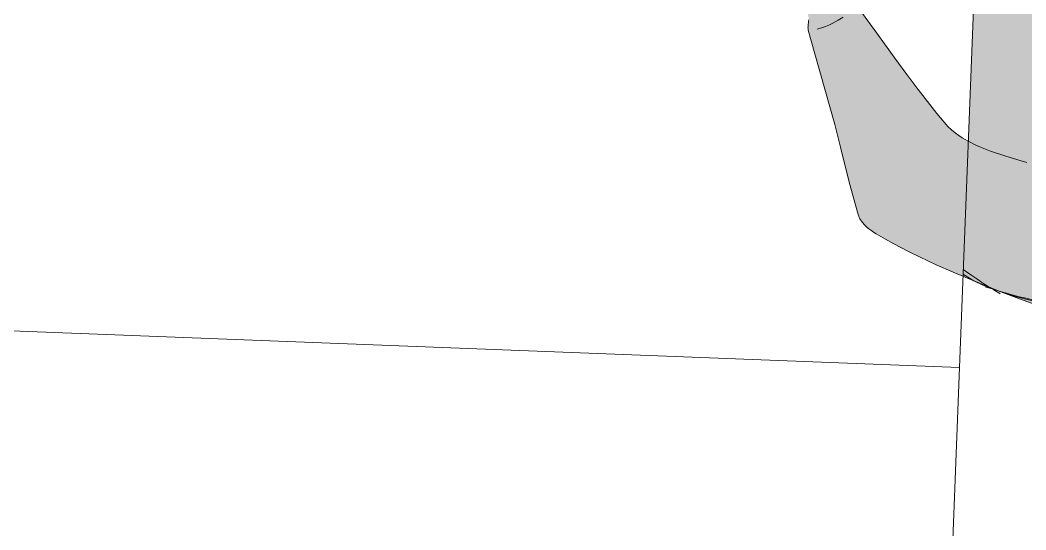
# Model space of a CAD drawing. Header units: millimetres. Extents: x 17924 to 83548, y -4690 to 56252.
# Drawn here: x 80429 to 81315, y 51846 to 52295 of the extents above; entities that cross this region are included whole.
import ezdxf

# ---------------------------------------------------------------- set-up
doc = ezdxf.new("R2010")
doc.units = ezdxf.units.MM
doc.header["$MEASUREMENT"] = 0
for name, color, linetype, lineweight in [('FURN-FREE', 1, 'Continuous', 0), ('PRES-FILL', 7, 'Continuous', 0), ('PRES-PEOP', 42, 'Continuous', 0)]:
    doc.layers.add(name, color=color, linetype=linetype, lineweight=lineweight)

# ---------------------------------------------------------------- blocks, each defined once
blk = doc.blocks.new('ANT_17')
at = {"color": 0, "linetype": 'ByBlock', "lineweight": -2}
for p, q in [((-230.6050000000105, 252.3579999999783), (-230.5850000000064, 252.3589999999967)), ((-222.1100000000006, 252.0419999999867), (-182.1699999999983, 208.8469999999797)), ((-230.9229999999952, 243.8939999999711), (-193.1000000000204, 202.9900000000052)), ((249.7079999999987, 243.2330000000075), (208.2010000000155, 201.560999999987)), ((258.2300000000105, 234.7639999999665), (218.9059999999736, 195.29899999997)), ((-237.288000000015, 197.6639999999898), (-237.7749999999942, 197.3369999999995)), ((-170.4360000000015, 178.489999999998), (-139.4140000000043, 144.9219999999768)), ((-157.5270000000164, 182.1999999999971), (-129.5179999999964, 151.9009999999835)), ((181.9289999999892, 175.1599999999817), (153.1639999999898, 146.2839999999997)), ((194.6730000000098, 170.9689999999755), (162.7639999999956, 138.9270000000251)), ((237.9219999999914, 154.1480000000156), (237.9239999999991, 154.1489999999831)), ((-190.0080000000016, -176.9710000000196), (-240.1240000000107, -227.2660000000178)), ((-180.8860000000277, -184.8450000000012), (-231.622000000003, -235.7579999999871)), ((200.5109999999986, -183.8860000000132), (249.0679999999847, -236.3980000000083)), ((191.0699999999924, -191.3759999999893), (240.2560000000085, -244.5680000000284)), ((-240.101999999999, -235.7510000000038), (-240.1240000000107, -235.7600000000093)), ((248.7309999999998, -244.8740000000034), (248.7309999999852, -244.8849999999948))]:
    blk.add_line(p, q, dxfattribs=at)
at = {"color": 0, "linetype": 'ByBlock', "lineweight": -2, "extrusion": (0, 0, -1)}
for centre, radius, start, end in [((-10.84310449811164, -197.5296352611913), 449.2945550665204, 55.50108333333333, 90.38600277777779), ((226.5099585044227, 247.9666756855295), 6.000000000000013, 47.15889444444443, 137.2503583333333), ((-4.928342642917414, -185.8805704263068), 436.8134136936627, 91.1704888888889, 126.0554083333333), ((-253.9718071523967, 238.9973606325002), 6.000000000000006, 135.0319611111111, 224.8725805555556), ((-244.658134046811, -240.4625302021523), 6.000000000000007, 137.325825, 227.2958666666667), ((-244.6504633875156, -240.4851204502556), 6.000000000000006, 227.1111666666667, 317.2096027777778)]:
    blk.add_arc(centre, radius, start, end, dxfattribs=at)
at = {"color": 0, "linetype": 'ByBlock', "lineweight": -2}
for centre, radius, start, end in [((-226.515271302691, 247.9676244759903), 5.999999999999997, 132.8928833333333, 222.7335027777778), ((253.9664626423182, 238.9966108046356), 6.000000000000008, 45.01981666666665, 135.1112805555555), ((132.7071059823938, -735.342448063835), 962.6963830246401, 102.0174, 111.1355305555556), ((-169.4349192846421, -727.9805375627038), 971.6445047199429, 65.2129611111111, 74.33109166666665), ((-235.875985219478, -231.4913881488319), 6.000000000000006, 135.1867472222222, 225.1567888888889), ((-235.8691630908288, -231.5142489645077), 6.000000000000013, 224.9720888888888, 315.070525)]:
    blk.add_arc(centre, radius, start, end, dxfattribs=at)
for centre, major_axis, ratio, start_param, end_param in [((-69.79697139906057, 189.0052291860775), (-18.85645010637373, -11.42001704835107), 0.7101413615132941, 2.274888714839134, 4.205581096373834), ((93.71362615287944, 189.1944012008898), (18.41705503726558, -12.11588146826803), 0.7751110379519797, 2.077604210805752, 4.019110361497601)]:
    blk.add_ellipse(centre, major_axis=major_axis, ratio=ratio, start_param=start_param, end_param=end_param, dxfattribs=at)
at = {"color": 0, "linetype": 'ByBlock', "lineweight": -2, "extrusion": (0, 0, -0.9999999999999998)}
for centre, start_param, end_param in [((5.602032608047011, -66.64383137635741), 4.71238898038469, 6.033510042954888), ((9.501353141429718, -66.7166282015969), 0.2429364510200118, 1.570796326794897)]:
    blk.add_ellipse(centre, major_axis=(4.853131661300836, 259.9547020407178), ratio=0.9615384615384598, start_param=start_param, end_param=end_param, dxfattribs=at)
at = {"color": 0, "linetype": 'ByBlock', "lineweight": -2, "extrusion": (0, 0, -1)}
for centre, major_axis, ratio, start_param, end_param in [((-222.6850850694027, 182.0806756646198), (20.94804797271574, 9.330090363337069), 0.9239178866150758, 1.587065655824202, 3.141592653589793), ((246.9130862459133, 173.3136979749688), (9.33663426129368, 19.01903679660439), 0.7660621444968637, 1.570796326794897, 3.125323324560488), ((5.602729983089375, -66.64335468207719), (-249.9564442699205, 4.666472751250964), 0.7200000000000008, 4.7115489922008, 6.283185307179586), ((6.022656809916953, -66.65119433998188), (-253.4356479310829, 4.731426504006933), 0.7101157289572858, 3.141592653589793, 4.71322896856858)]:
    blk.add_ellipse(centre, major_axis=major_axis, ratio=ratio, start_param=start_param, end_param=end_param, dxfattribs=at)
at = {"color": 0, "linetype": 'ByBlock', "lineweight": -2}
blk.add_point((258.2100000000064, 243.236000000019), dxfattribs=at)
blk = doc.blocks.new('*U101')
h = blk.add_hatch(color=7)
edge = h.paths.add_edge_path()
edge.add_arc((-189.5230698579908, 3.894953851107857), 436.8134136936624, 323.9445916666666, 358.8295111111111)
edge.add_line((247.199197294547, -5.028036447503837), (248.1122242495694, -5.046691238007043))
edge.add_arc((-201.1721346928534, -2.01980800407182), 449.2945550665204, 359.6139972222223, 394.4989166666667)
edge.add_ellipse((178.4381762329504, 231.508381563428), major_axis=(-9.33009036333706, 20.94804797271573), ratio=0.923917886615076, start_angle=1.272221872585407e-14, end_angle=89.06783611111112)
edge.add_line((158.9346738031672, 223.2300806680287), (158.95095801977, 223.240714962405))
edge.add_arc((-738.9849474955045, -123.883809488354), 962.6963830246393, 18.352088268259195, 21.135530555555476, ccw=False)
edge.add_line((174.7483423471349, 179.2264030120714), (174.8475005683285, 179.2592964940268))
edge.add_line((174.8475005683285, 179.2592964940268), (174.7632560480633, 179.1814415873669))
edge.add_arc((-738.9849474955045, -123.883809488354), 962.6963830246393, 12.01740000000001, 18.349268978559394, ccw=False)
edge.add_line((202.6133815909925, 76.5579839337006), (202.6133855943626, 76.55796512746019))
edge.add_ellipse((185.3627297544153, 78.62026789308584), major_axis=(-11.42001704835106, 18.85645010637372), ratio=0.7101413615132939, start_angle=130.3415222222222, end_angle=240.9620472222222, ccw=False)
edge.add_line((182.5489720905243, 60.23238496079284), (182.7609163116504, 60.28017894514778))
edge.add_ellipse((-70.28633080801956, 3.221263885992812), major_axis=(259.9547020407176, -4.853131661300878), ratio=0.9615384615384598, start_angle=14.30533888888888, end_angle=36.56680948074337)
edge.add_line((141.2796922553607, 148.2373896328209), (141.2795005683074, 148.2372964940296))
edge.add_line((141.2795005683074, 148.2372964940296), (141.2796552746659, 148.2374394665385))
edge.add_ellipse((-70.28633080801956, 3.221263885992812), major_axis=(259.9547020407176, -4.853131661300878), ratio=0.9615384615384598, start_angle=36.56682350138795, end_angle=90)
edge.add_line((-65.61985805676522, 253.1777081558976), (-65.61938136249955, 253.1770107808261))
edge.add_ellipse((-70.28585411374661, 3.220566510935896), major_axis=(-4.666472751251021, -249.9564442699204), ratio=0.7200000000000009, start_angle=180, end_angle=270.0477989558357)
edge.add_line((-250.2583243620869, 6.37189979360654), (-250.2582958129736, 6.3733818043027))
edge.add_line((-250.2582958129424, 6.373381804281962), (-250.2583502784619, 6.370465271524154))
edge.add_line((-250.2583502784539, 6.370465271527973), (-250.2583243620703, 6.371899793584904))
edge.add_ellipse((-70.29369377166586, 2.800639684122871), major_axis=(-4.731426504006976, -253.4356479310827), ratio=0.7101157289572859, start_angle=269.9522072734702, end_angle=360)
edge.add_line((-75.0251202756699, -250.6350082469726), (-75.02560038453521, -250.6345009173237))
edge.add_ellipse((-70.35912763328088, -0.6780566474044463), major_axis=(259.9547020407176, -4.853131661300878), ratio=0.9615384615384598, start_angle=270, end_angle=346.0807666666667)
edge.add_line((180.8396707460925, -65.5166733845399), (182.3148174292, -65.89743086452654))
edge.add_ellipse((185.5519017692204, -84.89032965885417), major_axis=(-12.11588146826803, -18.41705503726558), ratio=0.7751110379519799, start_angle=119.0379527777778, end_angle=230.2780611111111, ccw=False)
edge.add_line((203.913654658063, -84.16156648720789), (203.9136485167182, -84.16158838126285))
edge.add_arc((-731.623036994366, 178.2582157786674), 971.6445047199423, 335.213116897576, 344.3310916666666, ccw=False)
edge.add_line((150.5072419832068, -229.0981570245349), (150.5065005683209, -229.1007035059592))
edge.add_line((150.5065005683209, -229.1007035059592), (150.5061343833731, -229.1005555235752))
edge.add_line((150.5061343833731, -229.1005555235752), (150.5055005683316, -229.0987035059661))
edge.add_line((150.5055005683316, -229.0987035059661), (150.5383184758102, -228.9914209544804))
edge.add_ellipse((169.6711985432921, -238.0897897518735), major_axis=(19.01903679660439, -9.336634261293675), ratio=0.7660621444968637, start_angle=180.9321638888889, end_angle=270)
edge.add_line((162.5187564786756, -252.6595538665424), (163.6179454810554, -253.1991566765792))
at = {"color": 0}
blk.add_rational_spline([(163.6179454810554, -253.1991566765792), (244.3956380618401, -142.2440036542976), (247.199197294547, -5.028036447503837), (247.6557107720437, -5.03736384275544), (248.1122242495694, -5.046691238007043), (249.0632559275982, 136.1162228151952), (169.10808617781, 252.4564290877024), (150.0661567962088, 243.9753090432787), (158.9346738031527, 223.2300806680287), (158.9428159114541, 223.2353978152241), (158.95095801977, 223.240714962405), (167.3843117159049, 201.4254568799952), (174.7483423471494, 179.2264030120714), (174.7979214577426, 179.2428497530491), (174.8475005683285, 179.2592964940268), (174.8053783081923, 179.2203690406895), (174.7632560480633, 179.1814415873669), (191.5264878288144, 128.6399398122303), (202.6133815909925, 76.5579839337006), (202.6133835926812, 76.55797453057312), (202.6133855943626, 76.55796512746019), (207.6479790385274, 47.05271919768711), (182.548972090568, 60.23238496082195), (182.6549442010801, 60.25628195297031), (182.7609163116504, 60.28017894514778), (171.0129643532491, 108.1699772470165), (141.2796922553607, 148.2373896328209), (141.2795964118341, 148.2373430634325), (141.2795005683074, 148.2372964940296), (141.2795779214866, 148.2373679802986), (141.2796552746659, 148.2374394665385), (65.21804999950109, 250.7350764623843), (-65.6198580567725, 253.1777081559121), (-65.61961970963603, 253.1773594683764), (-65.61938136249955, 253.1770107808261), (-245.7382225845722, 256.539675292297), (-250.2583243620829, 6.371899793593911), (-250.2583100890697, 6.372640798974317), (-250.2582958129569, 6.373381804296514), (-250.2583230457021, 6.371923537910334), (-250.2583502784619, 6.370465271524154), (-250.2583373217567, 6.371182532602688), (-250.2583243620829, 6.371899793593911), (-255.1439419148665, -247.2723441011185), (-75.0251202756699, -250.6350082469726), (-75.02536033010256, -250.6347545821482), (-75.02560038453521, -250.6345009173237), (128.3684962364568, -254.4316945140745), (180.8396707460852, -65.5166733845108), (181.5772440876608, -65.70705212453322), (182.3148174292, -65.89743086452654), (209.2685806552327, -53.96520079176116), (203.913654658063, -84.16156648722244), (203.9136515873761, -84.16157743423537), (203.9136485167182, -84.16158838126285), (182.9888989878018, -158.7591245014191), (150.5072419832359, -229.0981570245203), (150.506871275742, -229.0994302652543), (150.5065005683209, -229.1007035059592), (150.5063174758325, -229.1006295147672), (150.5061343833731, -229.1005555235752), (150.5058174758524, -229.0996295147634), (150.5055005683316, -229.0987035059661), (150.5219095220818, -229.045062230216), (150.5383184758102, -228.9914209544804), (143.8066565910922, -243.4735979856196), (162.518756478712, -252.659553866557), (163.0683509798691, -252.9293552715535), (163.6179454810554, -253.1991566765792)], [1, 0.954018458761833, 1, 1, 1, 0.954018458761833, 1, 0.7128353987122346, 1, 1, 1, 0.9997050096312174, 1, 1, 1, 1, 1, 0.9984737766805626, 1, 1, 1, 0.5691322564512941, 1, 1, 1, 0.9811892478442809, 1, 1, 1, 1, 1, 0.8932412642455915, 1, 1, 1, 0.7068117680607829, 1, 0.9999999999957255, 1, 1, 1, 0.999999999995883, 1, 0.7068118065158087, 1, 1, 1, 0.7875766260787885, 1, 1, 1, 0.5646781698281227, 1, 1, 1, 0.9968360298930732, 1, 1, 1, 1, 1, 1, 1, 1, 1, 0.7128353987122346, 1, 1, 1], degree=2, knots=[0, 0, 0, 0.03448275862068965, 0.03448275862068965, 0.06896551724137931, 0.06896551724137931, 0.1034482758620689, 0.1034482758620689, 0.1379310344827586, 0.1379310344827586, 0.1724137931034482, 0.1724137931034482, 0.2068965517241378, 0.2068965517241378, 0.2241379310344826, 0.2241379310344826, 0.2413793103448275, 0.2413793103448275, 0.2758620689655172, 0.2758620689655172, 0.3103448275862069, 0.3103448275862069, 0.3448275862068964, 0.3448275862068964, 0.3793103448275861, 0.3793103448275861, 0.4137931034482755, 0.4137931034482755, 0.4310344827586206, 0.4310344827586206, 0.4482758620689654, 0.4482758620689654, 0.4827586206896549, 0.4827586206896549, 0.5172413793103448, 0.5172413793103448, 0.5517241379310345, 0.5517241379310345, 0.5862068965517239, 0.5862068965517239, 0.6206896551724138, 0.6206896551724138, 0.6551724137931033, 0.6551724137931033, 0.6896551724137929, 0.6896551724137929, 0.7241379310344825, 0.7241379310344825, 0.7586206896551724, 0.7586206896551724, 0.7931034482758622, 0.7931034482758622, 0.8275862068965517, 0.8275862068965517, 0.8620689655172412, 0.8620689655172412, 0.8965517241379309, 0.8965517241379309, 0.9051724137931034, 0.9051724137931034, 0.9137931034482757, 0.9137931034482757, 0.9224137931034483, 0.9224137931034483, 0.9310344827586206, 0.9310344827586206, 0.9655172413793103, 0.9655172413793103, 1, 1, 1], dxfattribs=at)
at = {"color": 0, "linetype": 'Continuous', "lineweight": 0, "rotation": 270}
blk.add_blockref('ANT_17', (-3.642499431669421, 8.823296494039823), dxfattribs=at)
blk = doc.blocks.new('SERIES 7_17')
at = {"color": 0, "linetype": 'Continuous', "lineweight": 0, "rotation": 89.99999999999997}
blk.add_blockref('*U101', (-5.046691238007043, -248.1122242495621), dxfattribs=at)
blk = doc.blocks.new('*U147')
at = {"color": 7, "linetype": 'ByBlock', "lineweight": -2}
blk.add_wipeout([(-341.44641953966493, 913.8688648293748), (410.9570127338445, 884.7916420746908), (341.44637451484573, -913.8685400458489), (-410.9570577586637, -884.7913172911649)], dxfattribs=at).dxf.layer = 'PRES-FILL'
at = {"layer": 'FURN-FREE', "linetype": 'ByBlock', "lineweight": -2, "flags": 128}
blk.add_lwpolyline([(-410.9570577586783, -884.7913172911649), (-341.4464195396649, 913.8688648293755), (410.9570127338593, 884.7916420746915), (341.446374514846, -913.8685400458489), (-410.9570577586783, -884.7913172911649)], close=True, dxfattribs=at)
blk = doc.blocks.new('*U148')
at = {"color": 7, "linetype": 'ByBlock', "lineweight": -2}
blk.add_wipeout([(-341.4464195396576, 913.8688648293748), (410.9570127338446, 884.7916420746908), (341.44637451484584, -913.8685400458489), (-410.9570577586564, -884.7913172911649)], dxfattribs=at).dxf.layer = 'PRES-FILL'
at = {"layer": 'FURN-FREE', "linetype": 'ByBlock', "lineweight": -2, "flags": 128}
blk.add_lwpolyline([(-410.957057758671, -884.7913172911649), (-341.4464195396577, 913.8688648293755), (410.9570127338666, 884.7916420746915), (341.446374514846, -913.8685400458489), (-410.957057758671, -884.7913172911649)], close=True, dxfattribs=at)
blk = doc.blocks.new('*U144')
at = {"layer": 'PRES-FILL', "color": 7, "linetype": 'ByBlock', "lineweight": -2, "rotation": 90}
blk.add_blockref('*U147', (-14.53843956303899, -376.201850945552), dxfattribs=at)
blk.add_blockref('*U148', (-43.61566231772304, -1128.605283219062), dxfattribs=at)
blk = doc.blocks.new('*U152')
at = {"layer": 'PRES-FILL', "linetype": 'ByBlock', "lineweight": -2, "extrusion": (0, 0, -1)}
h = blk.add_hatch(color=0, dxfattribs=at)
edge = h.paths.add_edge_path(flags=16)
edge.add_spline(control_points=[(87.07831214769976, -291.0744552105753), (88.89239608470234, -288.4548494400806), (89.38684500839736, -283.2889002702905), (89.49025166837964, -277.4036297992789)], knot_values=[0, 0, 0, 0, 1, 1, 1, 1], degree=3, periodic=0)
edge.add_spline(control_points=[(89.49025166837964, -277.4036297992789), (94.07544578357192, -264.2978469137779), (102.2647964179341, -248.1244687475664), (94.97166972406558, -247.5728208029395), (87.95137615264684, -247.04180980003), (89.72454525636567, -264.0690811901732), (89.49025166837964, -277.4036297992789)], knot_values=[0, 0, 0, 0, 0.5095306753181346, 0.5095306753181346, 0.5095306753181346, 1, 1, 1, 1], degree=3, periodic=0)
edge.add_spline(control_points=[(89.49025166837964, -277.4036297992789), (87.52906642855669, -283.009252441796), (86.22724547803227, -288.0536722698707), (87.07831214769976, -291.0744552105753)], knot_values=[0, 0, 0, 0, 1, 1, 1, 1], degree=3, periodic=0)
edge.add_spline(control_points=[(87.07831214769976, -291.0744552105753), (85.95999222937098, -292.6893514408366), (84.34017201393726, -293.3365619410361), (82.00130538467783, -292.5880610099775), (63.59383381526277, -286.6971694839558), (44.85866232329863, -280.6748171649087), (26.44999149459181, -274.1039725800183), (3.977330236448324, -266.0825154139493), (-18.35495155212993, -258.1142490278471), (-40.76494914463547, -249.8098054022048), (-62.09082103251421, -241.907104827158), (-84.02545566087065, -234.3002088238245), (-102.036338375372, -220.2868875461681), (-117.448824006904, -208.2952424799114), (-129.915144136874, -193.2241611071586), (-142.6432244093739, -178.5923170648348), (-163.0005941388081, -155.1900558744055), (-182.8546414146404, -131.3060623629244), (-203.2343677893659, -107.9247166534005), (-213.1979345754808, -96.49367016924953), (-224.2374659781926, -86.0311025781848), (-234.3364193446905, -74.7010565442215), (-246.717891962966, -60.81024532426454), (-254.7748833751684, -44.37492258181373), (-259.7027346674004, -25.00474835187197), (-268.8092894337751, 10.79088386116564), (-269.3557246566634, 46.90065336133193), (-252.6851600430236, 77.86553913383977), (-241.2536237630702, 99.09914599222975), (-227.3397290832945, 117.7993371364028), (-211.966218272064, 135.6688070436176), (-198.2174307192909, 151.6497725143599), (-184.4468728898064, 167.5986870605011), (-170.5998475073429, 183.493856690744), (-153.8705150601745, 202.6976618187982), (-137.0851828110317, 221.9010084819638), (-119.8497930294398, 240.5959913312181), (-106.8232585273363, 254.7256885525167), (-88.3860189729603, 262.3861756959013), (-71.07116077230603, 271.4910562303558), (-49.31172820177744, 282.9330808634331), (-28.25311481849349, 292.6512301065886), (-3.265834411591641, 297.327335357113), (21.50146026011498, 301.9622726039343), (44.73838342506497, 298.5593976669225), (68.35236469293886, 290.7234910957523), (91.13489496560942, 283.1634876956887), (111.8712580557331, 273.7577884623133), (130.4584782136517, 259.7759117501628), (157.4580053185928, 239.4660399101995), (182.7918153615465, 217.5136692575215), (207.6003872518922, 194.9019255928797), (226.2076064090797, 177.9423975816499), (243.9963418850384, 159.9594654293724), (260.3465887236089, 140.7443127179977), (265.3696622714779, 134.841091423732), (270.0630620164739, 127.4894450132779), (269.8281436665711, 119.5425549639112), (269.0001458406623, 91.53279035794185), (265.0361819725367, 65.12352676320006), (263.1618364924361, 37.95410509096109), (261.1843437510688, 9.289520726684714), (260.2340487209585, -19.56111516155943), (257.920265561479, -48.25189084419617), (257.6397211215663, -51.73062547016161), (254.9934591090132, -54.59069810863002), (254.1837163049495, -58.03427320504852), (253.3515663618164, -61.57313863996023), (253.2291796872887, -65.17489315882995), (253.4760670081887, -68.77246832678429), (254.4084206014377, -82.35847235090114), (267.5626279749413, -92.20125338995786), (268.1809031531593, -106.6588880038762), (268.981759190312, -125.3859603039673), (262.4752963332285, -142.6908594273482), (255.5529541847645, -157.7631315541876), (248.2408484707266, -173.6840503382009), (230.6169023986295, -188.9544215020287), (215.0945164613659, -195.9084356161984), (194.623504809002, -205.0794293369836), (227.5421476998308, -119.8030906882959), (210.4050449188217, -122.7259414140208), (200.6489644700778, -124.3899080240481), (194.866563146832, -152.8433226549896), (181.9270150395605, -153.2528445356365), (179.8478432335833, -153.3186479424294), (175.6591534205072, -153.3011556875863), (175.5916423200542, -151.047611553633), (174.6981617055571, -121.222916277522), (175.90425054972, -84.15658467016328), (191.9475750214333, -63.78702212475764), (196.1806730426033, -58.41242815859732), (202.3631110610295, -54.47162794199903), (209.694283499266, -51.72211669213721)], knot_values=[0, 0, 0, 0, 0.004098381531734696, 0.004098381531734696, 0.004098381531734696, 0.03635368013720219, 0.03635368013720219, 0.03635368013720219, 0.07572982011414187, 0.07572982011414187, 0.07572982011414187, 0.1132010653974124, 0.1132010653974124, 0.1132010653974124, 0.14526640270913, 0.14526640270913, 0.14526640270913, 0.1965519000639748, 0.1965519000639748, 0.1965519000639748, 0.2216251747810174, 0.2216251747810174, 0.2216251747810174, 0.25236539637566, 0.25236539637566, 0.25236539637566, 0.3091726121130702, 0.3091726121130702, 0.3091726121130702, 0.3481271264153437, 0.3481271264153437, 0.3481271264153437, 0.3829647993414165, 0.3829647993414165, 0.3829647993414165, 0.4250540564899624, 0.4250540564899624, 0.4250540564899624, 0.4568651827461615, 0.4568651827461615, 0.4568651827461615, 0.4968419500255261, 0.4968419500255261, 0.4968419500255261, 0.5364667654958765, 0.5364667654958765, 0.5364667654958765, 0.5746963866582342, 0.5746963866582342, 0.5746963866582342, 0.630228181300859, 0.630228181300859, 0.630228181300859, 0.6718787961638446, 0.6718787961638446, 0.6718787961638446, 0.6846745725113127, 0.6846745725113127, 0.6846745725113127, 0.7297748169105458, 0.7297748169105458, 0.7297748169105458, 0.7773569765908894, 0.7773569765908894, 0.7773569765908894, 0.78312627708974, 0.78312627708974, 0.78312627708974, 0.7890552252170661, 0.7890552252170661, 0.7890552252170661, 0.8114455046014806, 0.8114455046014806, 0.8114455046014806, 0.8404477855449914, 0.8404477855449914, 0.8404477855449914, 0.8710830444871903, 0.8710830444871903, 0.8710830444871903, 0.9114849997865957, 0.9114849997865957, 0.9114849997865957, 0.9344856628054873, 0.9344856628054873, 0.9344856628054873, 0.9381814897131244, 0.9381814897131244, 0.9381814897131244, 0.9870941822375215, 0.9870941822375215, 0.9870941822375215, 1, 1, 1, 1], degree=3, periodic=0)
edge.add_line((209.694283499266, -51.72211669213721), (193.9554313921253, -0.02416496868318063))
edge.add_spline(control_points=[(193.9554313921253, -0.02416496868318063), (187.0334699935629, 22.71264097994208), (179.5682325628004, 45.27655141683499), (171.5461613383814, 67.66414764717047), (163.0286974003102, 91.43426115248076), (139.5974247022968, 107.5570674201881), (118.7270846086176, 121.8980210750087), (107.4085535302584, 129.675495179843), (96.13803730568907, 136.5337036815545), (80.50538087009045, 136.8893178527251), (68.37265735135588, 137.1653149897029), (58.48686090829142, 133.7888066898631), (50.14550819517171, 127.2132180820699)], knot_values=[0, 0, 0, 0, 0.3242048070790112, 0.3242048070790112, 0.3242048070790112, 0.6684304659642469, 0.6684304659642469, 0.6684304659642469, 0.8551130404015013, 0.8551130404015013, 0.8551130404015013, 1, 1, 1, 1], degree=3, periodic=0)
edge.add_line((50.14550819517171, 127.2132180820699), (43.44551937066717, 121.931536357064))
edge.add_spline(control_points=[(43.44551937066717, 121.931536357064), (52.97537610726431, 111.9743174005635), (61.70828375138808, 101.2227619635123), (66.21967390885402, 86.38209284511686), (72.00109886939754, 67.36351722245672), (70.56204819517734, 51.92159684377839), (65.78859446714341, 32.36011425749166), (60.91834914840001, 12.40198238466837), (52.41068678941519, -3.899051625023276), (40.46282677570707, -16.59624482724394), (29.76929379776993, -27.96044344349502), (15.70692158867314, -35.86571801297032), (-4.085994196779211, -37.78828460553268), (-21.39602580966312, -39.46967853732349), (-32.80868237359391, -32.61645050879451), (-46.03115763618553, -27.68787525541484), (-56.11757800572377, -23.92824017642124), (-63.9562968332757, -4.318340353172971), (-73.36998533715087, -9.3644885068461), (-78.17783261308796, -11.94170461558679), (-80.01234252596623, -18.39455939167601), (-82.95708621914673, -23.171128274691), (-90.37560748161923, -35.20446003900361), (-104.8919222977274, -43.48754374753116), (-103.9488796295336, -59.9472131453731), (-102.6316696437716, -82.93752061140185), (-81.87161202238349, -92.77921701140804), (-71.79374211269896, -109.5896862432128), (-62.75094410455495, -124.6735957450546), (-56.88481326242618, -143.0784906290537), (-45.74386686028447, -155.8284881344516), (-27.61782189121004, -176.5724195560615), (8.658404096175218, -176.6467294013491), (33.86351756974182, -189.2710082729063), (57.29500610369723, -201.0069461387902), (80.00715993149788, -218.5647198101797), (102.90926256495, -230.2106602262065), (126.4267073182564, -242.1695080541394), (170.3451343521592, -203.4649171256424), (183.9370973615878, -215.0859390001715), (185.4372476237477, -216.3685557200261), (186.1864357418672, -221.3471233283926), (185.6590915353736, -224.0190201072546), (183.9894642690633, -232.478526555311), (161.5987339165295, -243.6861511579191), (165.304747505128, -244.3993410344519), (170.2820739892195, -245.3571839500801), (189.8162513641728, -233.9521160573604), (202.0941385273181, -232.439378316496), (206.9790718613949, -231.8375139307209), (219.1576623974543, -228.4554485970693), (217.4211306994985, -233.8441241849978), (214.2524660100171, -243.6768880085619), (208.3265807279822, -250.7895085956916), (201.6973211800214, -257.1143157225997), (184.8370183137158, -273.2002998294447), (168.6169997198012, -289.9416467815281), (141.3669247969665, -295.3527005507167), (121.8067194644391, -299.2367751116617), (104.2733657352801, -296.6543974041815), (90.11643816898868, -293.897495961508), (88.45242821298598, -293.5734488525995), (87.50048847751168, -292.5729312999647), (87.07831214769976, -291.0744552105753)], knot_values=[0, 0, 0, 0, 0.0445675321191511, 0.0445675321191511, 0.0445675321191511, 0.1016815997639398, 0.1016815997639398, 0.1016815997639398, 0.1599537725823565, 0.1599537725823565, 0.1599537725823565, 0.2121083342373425, 0.2121083342373425, 0.2121083342373425, 0.2577204674264914, 0.2577204674264914, 0.2577204674264914, 0.2925144935189276, 0.2925144935189276, 0.2925144935189276, 0.3102848248294786, 0.3102848248294786, 0.3102848248294786, 0.3550525854241348, 0.3550525854241348, 0.3550525854241348, 0.4175826737119677, 0.4175826737119677, 0.4175826737119677, 0.4736904586800346, 0.4736904586800346, 0.4736904586800346, 0.5649764407445235, 0.5649764407445235, 0.5649764407445235, 0.6498388415546573, 0.6498388415546573, 0.6498388415546573, 0.7369813565731338, 0.7369813565731338, 0.7369813565731338, 0.746599309966639, 0.746599309966639, 0.746599309966639, 0.7770507628045908, 0.7770507628045908, 0.7770507628045908, 0.817948298408715, 0.817948298408715, 0.817948298408715, 0.8342199689575515, 0.8342199689575515, 0.8342199689575515, 0.8639110295738617, 0.8639110295738617, 0.8639110295738617, 0.9394247835290591, 0.9394247835290591, 0.9394247835290591, 0.9936288375354178, 0.9936288375354178, 0.9936288375354178, 1, 1, 1, 1], degree=3, periodic=0)
at = {"layer": 'PRES-PEOP', "color": 0, "linetype": 'ByBlock', "lineweight": -2, "extrusion": (0, 0, -1), "flags": 128}
for points in [[(250.0909720860654, -46.66407326139233), (246.2363034688606, -46.39534798385284), (242.6276058299991, -46.38072924392327), (239.2527087684575, -46.56236530799288), (236.0991431915172, -46.89343186369661), (230.2234210124734, -47.89857772120013), (225.1343434505688, -49.14649077529612)], [(254.5512448069785, -56.82124580294476), (254.9869379943848, -55.74791892862413), (256.7862615008053, -52.07262791660105), (257.188130733397, -51.14502428544802), (257.4487704837375, -50.44000046882866), (257.6149483691988, -49.90440228657098), (257.8075722354115, -49.0876492042953), (257.8747510821413, -48.67235509619786), (257.920265561479, -48.25189084419617), (259.4370419545012, -26.71249955251915), (261.244384465841, 5.639682152006571), (263.1618364924361, 37.95410509096109), (264.825565639112, 58.31342623613818), (267.6864757170697, 88.84424121338816), (268.9286102377373, 104.1599944157679), (269.8281436665711, 119.5425549639112), (269.8334579737711, 120.9961017700116), (269.7364000683447, 122.3486634599394), (269.5609414439969, 123.6068262209337), (269.3265090756468, 124.7768991161392), (269.0487999825564, 125.8648855849278), (268.3883599444816, 127.8794212778375), (267.6748913702468, 129.6123761691779), (266.9584937581531, 131.1037874122194), (266.268955888343, 132.388258407198), (264.9413309579977, 134.5863841102037), (263.8619134966284, 136.1903066744817), (262.1427216599986, 138.518102824848), (260.3465887236089, 140.7443127179977), (254.1043193725927, 148.0374678928965), (248.5661536241823, 154.2516489255759), (238.6956735155691, 164.8064311523522), (231.1369402641576, 172.503818132529), (219.5351409149443, 183.7951534718923), (207.6003872518922, 194.9019255928797), (188.8594419906731, 211.7719828780864), (174.6998859848682, 224.1152944176865), (163.944113282676, 233.21281075753), (147.4752878272266, 246.6229377472991)], [(209.694283499266, -51.72211669213721), (201.8248574456811, -25.87314083041201), (193.9554313921253, -0.02416496868318063), (188.7376945078868, 16.95989863488649), (184.7313891349186, 29.63547950487191), (178.4179284832935, 48.62104773634928), (175.0654389290867, 58.12901515131671), (171.5461613383814, 67.66414764717047), (169.6777027657663, 72.06861638533519), (167.6430175068381, 76.01770740579013), (165.5060414923646, 79.57176035806333), (163.3168373109511, 82.78171083988127), (161.1142546614137, 85.6906722606982), (156.6346164963761, 90.90511578099904), (152.3921324112307, 95.23799874609904), (148.4760231916007, 98.87593651167845), (141.2743547745922, 104.9551787324672), (130.0011467018776, 113.5773220315932), (118.7270846086176, 121.8980210750087), (114.494889371199, 124.9223702000127)]]:
    blk.add_lwpolyline(points, dxfattribs=at)

msp = doc.modelspace()

# ---------------------------------------------------------------- block references
at = {"layer": 'FURN-FREE', "linetype": 'Continuous', "lineweight": 0, "xscale": 1.000000317032586, "yscale": 1.000000317032586, "zscale": 1.000000317032586, "rotation": 250.9431572455939}
msp.add_blockref('SERIES 7_17', (81670.6613776927, 52185.12083000697), dxfattribs=at)

# ---------------------------------------------------------------- next in the draw order: block references
at = {"layer": 'PRES-FILL', "color": 7}
msp.add_blockref('*U144', (80385.97347375909, 52776.47190316023), dxfattribs=at)

# ---------------------------------------------------------------- next in the draw order: block references
at = {"layer": 'PRES-FILL', "extrusion": (0, 0, -1), "xscale": 1.000009635247656, "yscale": 1.000009635247656, "zscale": 1.000009635247656, "rotation": 160.824070399281}
msp.add_blockref('*U152', (-81382.47418590474, 52325.60811676414), dxfattribs=at)

doc.saveas('drawing.dxf')
